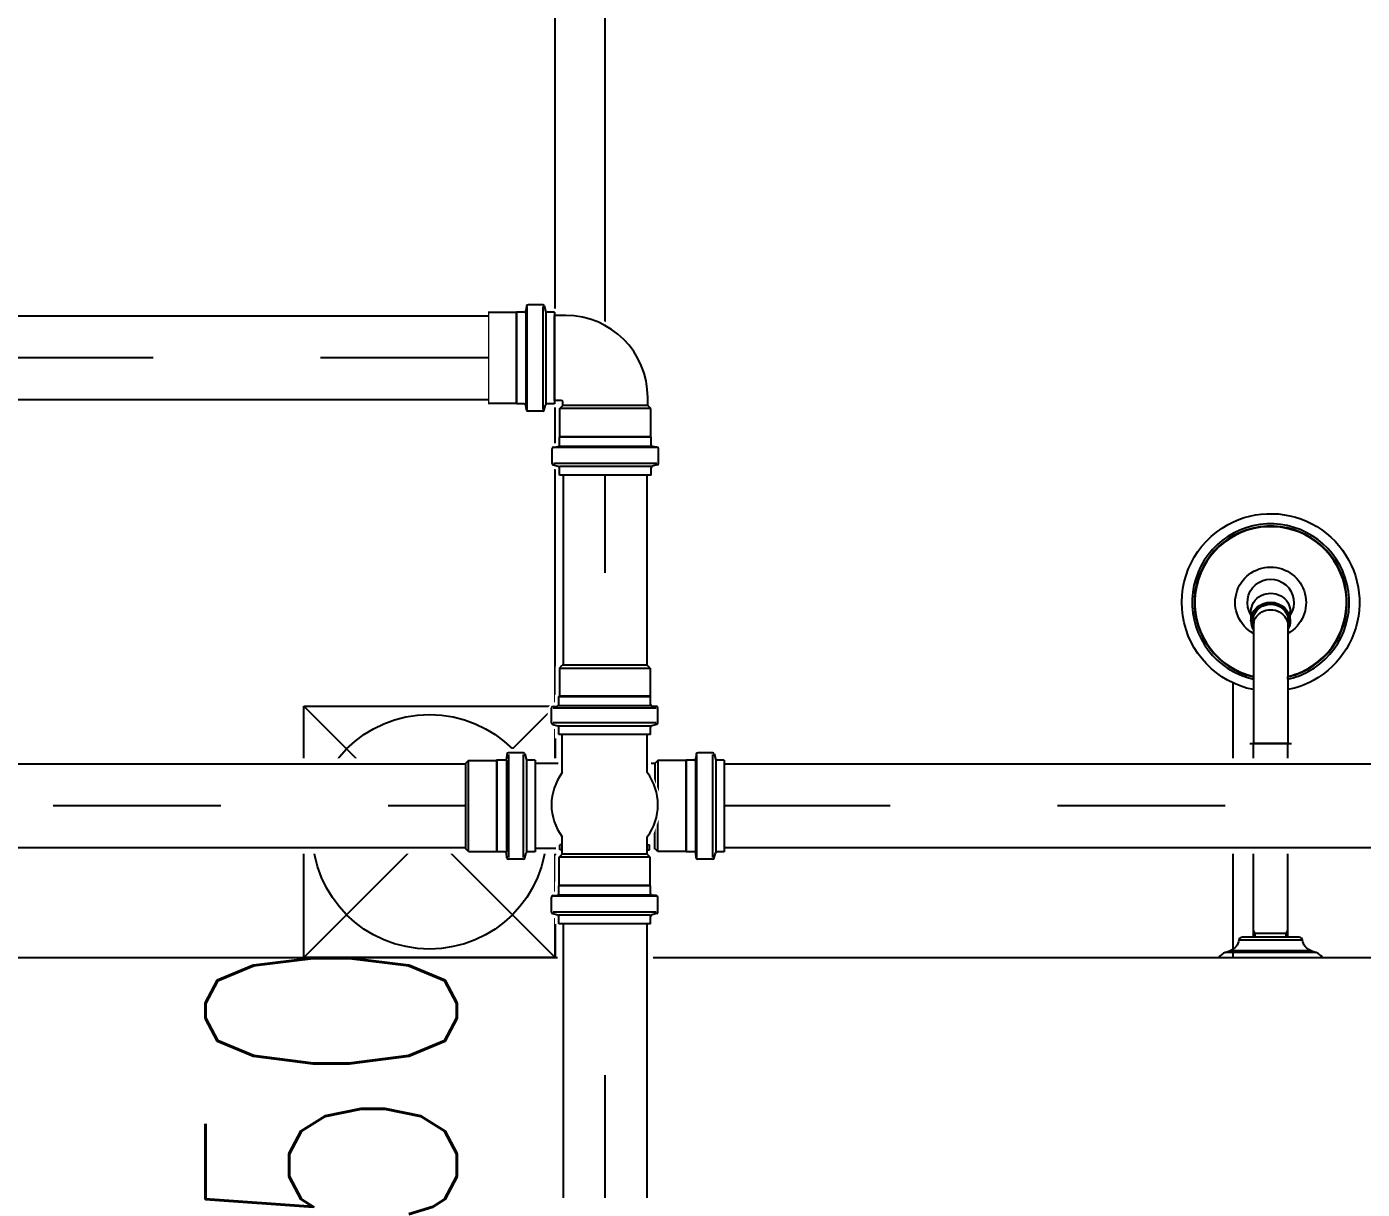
# Model space of a CAD drawing. Header units: inches. Extents: x 542787 to 543192, y 9574025 to 9574373.
# Drawn here: x 543041.05 to 543041.848, y 9574115.066 to 9574115.76 of the extents above; entities that cross this region are included whole.
import ezdxf
from ezdxf.enums import TextEntityAlignment as Align

# ---------------------------------------------------------------- set-up
doc = ezdxf.new("R2010")
doc.units = ezdxf.units.IN
doc.header["$MEASUREMENT"] = 0
doc.linetypes.add('DASHDOT', pattern=[1, 0.5, -0.25, 0, -0.25])
for name, color, linetype in [('EIXO', 8, 'Continuous'), ('I-ARQ', 8, 'Continuous'), ('I-ESGOTO', 6, 'Continuous'), ('I-NORMO_INST', 4, 'Continuous')]:
    doc.layers.add(name, color=color, linetype=linetype)
doc.styles.add('125', font='ROMANS.SHX', dxfattribs={"width": 0.7, "height": 0.25})
doc.styles.add('25', font='ROMANS.SHX', dxfattribs={"width": 0.7, "height": 0.05})

# ---------------------------------------------------------------- blocks, each defined once
blk = doc.blocks.new('*U99')
at = {"color": 2}
blk.add_wipeout([(0, 0.02847), (5.3009, 0.02847), (5.3009, -0.02847), (0, -0.02847)], dxfattribs=at)
for p, q in [((0, 0.025), (5.3009, 0.025)), ((0, -0.025), (5.3009, -0.025))]:
    blk.add_line(p, q)
at = {"layer": 'EIXO', "linetype": 'DASHDOT', "ltscale": 0.01}
blk.add_line((0, 0), (5.3009, 0), dxfattribs=at)
blk = doc.blocks.new('*U218')
at = {"color": 2}
blk.add_wipeout([(0.02847, 0), (0.02847, -0.46983), (-0.02847, -0.46983), (-0.02847, 0)], dxfattribs=at)
for p, q in [((-0.025, 0), (-0.025, -0.46983)), ((0.025, 0), (0.025, -0.46983))]:
    blk.add_line(p, q)
at = {"layer": 'EIXO', "linetype": 'DASHDOT', "ltscale": 0.01}
blk.add_line((0, 0), (0, -0.46983), dxfattribs=at)
blk = doc.blocks.new('*U126')
at = {"color": 2}
blk.add_wipeout([(-0.03469, -0.04905), (-0.03224, -0.04586), (-0.03024, -0.04533), (-0.03024, -0.03967), (-0.02824, -0.03967), (-0.02824, -0.02003), (-0.03595, -0.00022), (-0.02824, 0.02157), (-0.02974, 0.0217), (-0.02974, 0.02886), (-0.02866, 0.02895), (-0.03004, 0.03033), (-0.03004, 0.04713), (-0.03024, 0.04733), (-0.03024, 0.05177), (-0.03168, 0.05189), (-0.03469, 0.05518), (-0.03469, 0.06395), (-0.03224, 0.06714), (-0.03024, 0.06767), (-0.03024, 0.07102), (0.02906, 0.07102), (0.02906, 0.06767), (0.03107, 0.06714), (0.03351, 0.06395), (0.03351, 0.05518), (0.0305, 0.05189), (0.02906, 0.05177), (0.02906, 0.04578), (0.02886, 0.04578), (0.02886, 0.03033), (0.02749, 0.02895), (0.02856, 0.02886), (0.02856, 0.0217), (0.02706, 0.02157), (0.03482, 0.00126), (0.02706, -0.02003), (0.02706, -0.03967), (0.02906, -0.03967), (0.02906, -0.04533), (0.03107, -0.04586), (0.03351, -0.04905), (0.03351, -0.05782), (0.0305, -0.06111), (0.02906, -0.06123), (0.02906, -0.06567), (0.02882, -0.06592), (0.02882, -0.08267), (0.02572, -0.08348), (-0.02689, -0.08348), (-0.02999, -0.08267), (-0.02999, -0.06592), (-0.03024, -0.06567), (-0.03024, -0.06123), (-0.03168, -0.06111), (-0.03469, -0.05782)], dxfattribs=at)
for p, q in [((-0.03239, 0.06395), (-0.03239, 0.05518)), ((-0.03165, 0.06491), (-0.02868, 0.06571)), ((-0.03139, 0.06395), (0.03021, 0.06395)), ((-0.02794, 0.07102), (0.02676, 0.07102)), ((-0.02794, 0.07102), (-0.02794, 0.06667)), ((0.02676, 0.07102), (0.02676, 0.06667)), ((0.03047, 0.06491), (0.0275, 0.06571)), ((0.03121, 0.06395), (0.03121, 0.05518)), ((-0.03148, 0.05418), (-0.02885, 0.05395)), ((-0.03139, 0.05445), (0.03021, 0.05445)), ((-0.02794, 0.05296), (-0.02794, 0.04828)), ((-0.02794, 0.04828), (0.02676, 0.04828)), ((-0.02794, 0.04828), (-0.02774, 0.04808)), ((-0.02774, 0.04808), (-0.02774, 0.03128)), ((0.02676, 0.04828), (0.02656, 0.04808)), ((0.02656, 0.04808), (0.02656, 0.03128)), ((0.02676, 0.05296), (0.02676, 0.04828)), ((0.0303, 0.05418), (0.02767, 0.05395)), ((-0.02774, 0.03128), (-0.00589, 0.03128)), ((-0.02774, 0.03128), (-0.02594, 0.02948)), ((-0.02594, 0.02688), (-0.02744, 0.02675)), ((-0.02744, 0.02675), (-0.02744, 0.02381)), ((-0.02594, 0.02948), (-0.02594, 0.01912)), ((0.02656, 0.03128), (0.00472, 0.03128)), ((0.02656, 0.03128), (0.02476, 0.02948)), ((0.02476, 0.02948), (0.02476, 0.01912)), ((0.02476, 0.02688), (0.02626, 0.02675)), ((0.02626, 0.02675), (0.02626, 0.02381)), ((-0.02594, 0.02368), (-0.02744, 0.02381)), ((0.02476, 0.02368), (0.02626, 0.02381)), ((-0.02594, -0.01927), (-0.02594, -0.04198)), ((0.02476, -0.01927), (0.02476, -0.04198)), ((-0.03165, -0.04809), (-0.02868, -0.04729)), ((-0.02794, -0.04198), (0.02676, -0.04198)), ((-0.02794, -0.04198), (-0.02794, -0.04633)), ((0.02676, -0.04198), (0.02676, -0.04633)), ((0.03047, -0.04809), (0.0275, -0.04729)), ((-0.03239, -0.04905), (-0.03239, -0.05782)), ((-0.03139, -0.04905), (0.03021, -0.04905)), ((0.03121, -0.04905), (0.03121, -0.05782)), ((-0.03148, -0.05882), (-0.02885, -0.05905)), ((-0.03139, -0.05782), (0.03021, -0.05782)), ((-0.02794, -0.06004), (-0.02794, -0.06472)), ((0.02676, -0.06004), (0.02676, -0.06472)), ((0.0303, -0.05882), (0.02767, -0.05905)), ((-0.02794, -0.06472), (-0.02769, -0.06497)), ((-0.02769, -0.08172), (-0.02769, -0.06497)), ((0.02676, -0.06472), (0.02652, -0.06497)), ((0.02652, -0.08172), (0.02652, -0.06497)), ((-0.02769, -0.08172), (-0.02594, -0.08348)), ((-0.02594, -0.08348), (0.02476, -0.08348)), ((0.02652, -0.08172), (0.02476, -0.08348))]:
    blk.add_line(p, q)
at = {"color": 8}
for p, q in [((-0.02794, 0.06591), (0.02676, 0.06591)), ((-0.02794, 0.05388), (0.02676, 0.05388)), ((-0.02774, 0.04808), (0.02656, 0.04808)), ((-0.02594, 0.02948), (-0.01233, 0.02948)), ((0.02476, 0.02948), (0.01115, 0.02948)), ((-0.02794, -0.04709), (0.02676, -0.04709)), ((-0.02594, -0.04198), (0.02476, -0.04198)), ((-0.02794, -0.05912), (0.02676, -0.05912)), ((0.02676, -0.06472), (-0.02794, -0.06472)), ((-0.02769, -0.06497), (0.02652, -0.06497)), ((0.02652, -0.08172), (-0.02769, -0.08172))]:
    blk.add_line(p, q, dxfattribs=at)
blk.add_lwpolyline([(0.02526, -0.01653), (0.02526, -0.01653, 0.174705)], format="xyb")
for radius in [0.0318, 0.02555]:
    blk.add_circle((-0.00059, -0.00008), radius)
blk.add_circle((-0.00059, -0.00008), 0.02735, dxfattribs=at)
for centre, start, end in [((-0.03139, 0.06395), 105, 180), ((-0.02894, 0.06667), 285, 360), ((0.02776, 0.06667), 180, 255), ((0.03021, 0.06395), 360, 75), ((-0.03139, 0.05518), 180, 265), ((-0.02894, 0.05296), 360, 85), ((0.02776, 0.05296), 95, 180), ((0.03021, 0.05518), 275, 360), ((-0.02894, -0.04633), 285, 360), ((0.02776, -0.04633), 180, 255), ((-0.03139, -0.04905), 105, 180), ((0.03021, -0.04905), 360, 75), ((-0.03139, -0.05782), 180, 265), ((-0.02894, -0.06004), 360, 85), ((0.02776, -0.06004), 95, 180), ((0.03021, -0.05782), 275, 360)]:
    blk.add_arc(centre, 0.001, start, end)
blk = doc.blocks.new('*U139')
at = {"color": 2}
blk.add_wipeout([(-0.04969, 0.03403), (-0.0465, 0.03158), (-0.04596, 0.02958), (-0.04031, 0.02958), (-0.04031, 0.02758), (-0.02067, 0.02758), (-0.00085, 0.03528), (0.02094, 0.02758), (0.02107, 0.02908), (0.02822, 0.02908), (0.02832, 0.028), (0.02969, 0.02938), (0.04649, 0.02938), (0.04669, 0.02958), (0.05113, 0.02958), (0.05126, 0.03101), (0.05455, 0.03403), (0.06331, 0.03403), (0.0665, 0.03158), (0.06704, 0.02958), (0.07039, 0.02958), (0.07039, -0.02973), (0.06704, -0.02973), (0.0665, -0.03173), (0.06331, -0.03418), (0.05455, -0.03418), (0.05126, -0.03116), (0.05113, -0.02973), (0.04515, -0.02973), (0.04515, -0.02953), (0.02969, -0.02953), (0.02832, -0.02815), (0.02822, -0.02923), (0.02107, -0.02923), (0.02094, -0.02773), (0.00063, -0.03548), (-0.02067, -0.02773), (-0.04031, -0.02773), (-0.04031, -0.02973), (-0.04596, -0.02973), (-0.0465, -0.03173), (-0.04969, -0.03418), (-0.05845, -0.03418), (-0.06174, -0.03116), (-0.06187, -0.02973), (-0.06631, -0.02973), (-0.06655, -0.02948), (-0.08331, -0.02948), (-0.08411, -0.02638), (-0.08411, 0.02623), (-0.08331, 0.02933), (-0.06655, 0.02933), (-0.06631, 0.02958), (-0.06187, 0.02958), (-0.06174, 0.03101), (-0.05845, 0.03403)], dxfattribs=at)
for p, q in [((-0.08235, 0.02703), (-0.08411, 0.02527)), ((-0.08411, 0.02527), (-0.08411, -0.02543)), ((-0.08235, 0.02703), (-0.0656, 0.02703)), ((-0.06535, 0.02727), (-0.0656, 0.02703)), ((-0.06067, 0.02727), (-0.06535, 0.02727)), ((-0.05945, 0.03081), (-0.05968, 0.02819)), ((-0.04969, 0.03172), (-0.05845, 0.03172)), ((-0.05845, 0.03072), (-0.05845, -0.03088)), ((-0.04969, 0.03072), (-0.04969, -0.03088)), ((-0.04872, 0.03098), (-0.04793, 0.02802)), ((-0.04261, 0.02727), (-0.04696, 0.02727)), ((-0.04261, 0.02727), (-0.04261, -0.02743)), ((-0.01991, 0.02527), (-0.04261, 0.02527)), ((0.02885, 0.02527), (0.01849, 0.02527)), ((0.02305, 0.02527), (0.02318, 0.02677)), ((0.02612, 0.02677), (0.02318, 0.02677)), ((0.02625, 0.02527), (0.02612, 0.02677)), ((0.03065, 0.02707), (0.02885, 0.02527)), ((0.03065, 0.02707), (0.03065, -0.02723)), ((0.04745, 0.02707), (0.03065, 0.02707)), ((0.04765, 0.02727), (0.04745, 0.02707)), ((0.04765, 0.02727), (0.04765, -0.02743)), ((0.05233, 0.02727), (0.04765, 0.02727)), ((0.05355, 0.03081), (0.05332, 0.02819)), ((0.05382, 0.03072), (0.05382, -0.03088)), ((0.06331, 0.03172), (0.05455, 0.03172)), ((0.06331, 0.03072), (0.06331, -0.03088)), ((0.06428, 0.03098), (0.06507, 0.02802)), ((0.07039, 0.02727), (0.06604, 0.02727)), ((0.07039, 0.02727), (0.07039, -0.02743)), ((-0.08235, -0.02718), (-0.08411, -0.02543)), ((-0.08235, -0.02718), (-0.0656, -0.02718)), ((-0.06535, -0.02743), (-0.0656, -0.02718)), ((-0.06067, -0.02743), (-0.06535, -0.02743)), ((-0.05945, -0.03096), (-0.05968, -0.02834)), ((-0.04969, -0.03188), (-0.05845, -0.03188)), ((-0.04872, -0.03113), (-0.04793, -0.02817)), ((-0.04261, -0.02743), (-0.04696, -0.02743)), ((-0.01991, -0.02543), (-0.04261, -0.02543)), ((0.02885, -0.02543), (0.01849, -0.02543)), ((0.02305, -0.02543), (0.02318, -0.02693)), ((0.02612, -0.02693), (0.02318, -0.02693)), ((0.02625, -0.02543), (0.02612, -0.02693)), ((0.03065, -0.02723), (0.02885, -0.02543)), ((0.04745, -0.02723), (0.03065, -0.02723)), ((0.04765, -0.02743), (0.04745, -0.02723)), ((0.05233, -0.02743), (0.04765, -0.02743)), ((0.05355, -0.03096), (0.05332, -0.02834)), ((0.06331, -0.03188), (0.05455, -0.03188)), ((0.06428, -0.03113), (0.06507, -0.02817)), ((0.07039, -0.02743), (0.06604, -0.02743))]:
    blk.add_line(p, q)
at = {"color": 8}
for p, q in [((-0.08235, -0.02718), (-0.08235, 0.02703)), ((-0.0656, 0.02703), (-0.0656, -0.02718)), ((-0.06535, -0.02743), (-0.06535, 0.02727)), ((-0.05976, 0.02727), (-0.05976, -0.02743)), ((-0.04773, 0.02727), (-0.04773, -0.02743)), ((-0.04261, 0.02527), (-0.04261, -0.02543)), ((0.02885, 0.02527), (0.02885, -0.02543)), ((0.04745, 0.02707), (0.04745, -0.02723)), ((0.05324, 0.02727), (0.05324, -0.02743)), ((0.06527, 0.02727), (0.06527, -0.02743))]:
    blk.add_line(p, q, dxfattribs=at)
for centre, radius, start, end in [((-0.06067, 0.02827), 0.001, 270, 355), ((-0.05845, 0.03072), 0.001, 90, 175), ((-0.04969, 0.03072), 0.001, 15, 90), ((-0.04696, 0.02827), 0.001, 195, 270), ((-0.00071, -0.00008), 0.0318, 52.86068, 127.13932), ((0.05233, 0.02827), 0.001, 270, 355), ((0.05455, 0.03072), 0.001, 90, 175), ((0.06331, 0.03072), 0.001, 15, 90), ((0.06604, 0.02827), 0.001, 195, 270), ((-0.06067, -0.02843), 0.001, 5, 90), ((-0.05845, -0.03088), 0.001, 185, 270), ((-0.04969, -0.03088), 0.001, 270, 345), ((-0.04696, -0.02843), 0.001, 90, 165), ((-0.00071, -0.00008), 0.0318, 232.86068, 307.13932), ((0.05233, -0.02843), 0.001, 5, 90), ((0.05455, -0.03088), 0.001, 185, 270), ((0.06331, -0.03088), 0.001, 270, 345), ((0.06604, -0.02843), 0.001, 90, 165)]:
    blk.add_arc(centre, radius, start, end)
blk = doc.blocks.new('*U219')
at = {"color": 1, "style": '25'}
for tag, flags, p in [('DESCRICAO', 1, (0.00003, -0.10848)), ('MARCA', 1, (0.00003, -0.18766)), ('QUANT.', 3, (0.00003, -0.27182))]:
    blk.add_attdef(tag, text='', height=0.05, dxfattribs=dict(at, flags=flags)).set_placement(p, align=Align.CENTER)
at = {"color": 2}
blk.add_wipeout([(0.04904, 0.03396), (0.04943, 0.02951), (0.05541, 0.02951), (0.05541, 0.02931), (0.07094, 0.02931), (0.07185, 0.02624), (0.07185, -0.02624), (0.07094, -0.02931), (0.05414, -0.02931), (0.05394, -0.02951), (0.04943, -0.02951), (0.04904, -0.03396), (0.03495, -0.03396), (0.03376, -0.02951), (0.02814, -0.02951), (0.02814, -0.02751), (0.02355, -0.02751), (0.01406, -0.02662), (0.00367, -0.02348), (-0.00278, -0.0202), (-0.01104, -0.01401), (-0.01533, -0.00954), (-0.01928, -0.00425), (-0.02181, 0.00011), (-0.02436, 0.00589), (-0.02601, 0.01128), (-0.02731, 0.01902), (-0.02751, 0.02355), (-0.02751, 0.02756), (-0.02931, 0.02936), (-0.02931, 0.04616), (-0.02951, 0.04636), (-0.02951, 0.05087), (-0.03396, 0.05126), (-0.03396, 0.06535), (-0.02951, 0.06654), (-0.02951, 0.07), (0.02951, 0.07), (0.02951, 0.06654), (0.03396, 0.06535), (0.03396, 0.05126), (0.02951, 0.05087), (0.02951, 0.04489), (0.02931, 0.04489), (0.02931, 0.02951), (0.03376, 0.02951), (0.03495, 0.03396)], dxfattribs=at)
for p, q in [((-0.03106, 0.06389), (-0.02809, 0.06468)), ((-0.02735, 0.07), (0.02735, 0.07)), ((-0.02735, 0.07), (-0.02735, 0.06565)), ((0.02735, 0.07), (0.02735, 0.06565)), ((0.03106, 0.06389), (0.02809, 0.06468)), ((-0.0318, 0.06292), (-0.0318, 0.05416)), ((-0.0308, 0.06292), (0.0308, 0.06292)), ((0.0318, 0.06292), (0.0318, 0.05416)), ((-0.03089, 0.05316), (-0.02826, 0.05293)), ((-0.0308, 0.05343), (0.0308, 0.05343)), ((-0.02735, 0.05193), (-0.02735, 0.04725)), ((0.02735, 0.05193), (0.02735, 0.04725)), ((0.03089, 0.05316), (0.02826, 0.05293)), ((-0.02735, 0.04725), (-0.02715, 0.04705)), ((-0.02715, 0.04705), (-0.02715, 0.03025)), ((-0.02715, 0.04705), (0.02715, 0.04705)), ((0.02735, 0.04725), (0.02715, 0.04705)), ((0.02715, 0.04705), (0.02715, 0.03025)), ((-0.02715, 0.03025), (-0.02535, 0.02845)), ((-0.02715, 0.03025), (0.02715, 0.03025)), ((-0.02535, 0.02845), (-0.02535, 0.02355)), ((0.02715, 0.03025), (0.02535, 0.02845)), ((0.02535, 0.02845), (0.02535, 0.02635)), ((0.02635, 0.02535), (0.0303, 0.02535)), ((0.0303, -0.02735), (0.0303, 0.02735)), ((0.0303, 0.02735), (0.03465, 0.02735)), ((0.03641, 0.03106), (0.03562, 0.02809)), ((0.03738, 0.0318), (0.04614, 0.0318)), ((0.03738, -0.0308), (0.03738, 0.0308)), ((0.04687, -0.0308), (0.04687, 0.0308)), ((0.04714, 0.03089), (0.04737, 0.02826)), ((0.04837, 0.02735), (0.05305, 0.02735)), ((0.05305, 0.02735), (0.05325, 0.02715)), ((0.05325, -0.02715), (0.05325, 0.02715)), ((0.05325, 0.02715), (0.07005, 0.02715)), ((0.07005, -0.02715), (0.07005, 0.02715)), ((0.07005, 0.02715), (0.07185, 0.02535)), ((0.02355, -0.02535), (0.0303, -0.02535)), ((0.0303, -0.02735), (0.03465, -0.02735)), ((0.03641, -0.03106), (0.03562, -0.02809)), ((0.03738, -0.0318), (0.04614, -0.0318)), ((0.04714, -0.03089), (0.04737, -0.02826)), ((0.04837, -0.02735), (0.05305, -0.02735)), ((0.05305, -0.02735), (0.05325, -0.02715)), ((0.05325, -0.02715), (0.07005, -0.02715)), ((0.07005, -0.02715), (0.07185, -0.02535))]:
    blk.add_line(p, q)
at = {"color": 8}
for p, q in [((-0.02735, 0.06488), (0.02735, 0.06488)), ((-0.02735, 0.05285), (0.02735, 0.05285)), ((-0.02735, 0.04725), (0.02735, 0.04725)), ((-0.02535, 0.02845), (0.02535, 0.02845)), ((0.0303, 0.02535), (0.0303, -0.02535)), ((0.03542, -0.02735), (0.03542, 0.02735)), ((0.04745, -0.02735), (0.04745, 0.02735)), ((0.05305, -0.02735), (0.05305, 0.02735)), ((0.07185, -0.02535), (0.07185, 0.02535))]:
    blk.add_line(p, q, dxfattribs=at)
for centre, radius, start, end in [((-0.0308, 0.06292), 0.001, 105, 180), ((-0.02835, 0.06565), 0.001, 285, 360), ((0.02835, 0.06565), 0.001, 180, 255), ((0.0308, 0.06292), 0.001, 360, 75), ((-0.0308, 0.05416), 0.001, 180, 265), ((-0.02835, 0.05193), 0.001, 360, 85), ((0.02835, 0.05193), 0.001, 95, 180), ((0.0308, 0.05416), 0.001, 275, 360), ((0.02635, 0.02635), 0.001, 180, 270), ((0.03465, 0.02835), 0.001, 270, 345), ((0.03738, 0.0308), 0.001, 90, 165), ((0.04614, 0.0308), 0.001, 5, 90), ((0.04837, 0.02835), 0.001, 185, 270), ((0.02355, 0.02355), 0.0489, 180, 270), ((0.03465, -0.02835), 0.001, 15, 90), ((0.03738, -0.0308), 0.001, 195, 270), ((0.04614, -0.0308), 0.001, 270, 355), ((0.04837, -0.02835), 0.001, 90, 175)]:
    blk.add_arc(centre, radius, start, end)
blk = doc.blocks.new('*U220')
at = {"color": 2}
blk.add_wipeout([(0, 0.02847), (2.30106, 0.02847), (2.30106, -0.02847), (0, -0.02847)], dxfattribs=at)
for p, q in [((0, 0.025), (2.30106, 0.025)), ((0, -0.025), (2.30106, -0.025))]:
    blk.add_line(p, q)
at = {"layer": 'EIXO', "linetype": 'DASHDOT', "ltscale": 0.01}
blk.add_line((0, 0), (2.30106, 0), dxfattribs=at)

msp = doc.modelspace()

# ---------------------------------------------------------------- linework, layer by layer
at = {"layer": 'I-ARQ'}
for p, q in [((543041.36601, 9574115.20451), (543041.36601, 9574116.41451)), ((543041.39601, 9574115.20451), (543041.39601, 9574116.41451)), ((543041.77101, 9574115.3684), (543041.77101, 9574115.20451)), ((543041.21601, 9574115.20451), (543041.21601, 9574115.35451)), ((543041.21601, 9574115.35451), (543041.36601, 9574115.35451)), ((543041.36601, 9574115.20451), (543041.21601, 9574115.35451)), ((543041.36601, 9574115.35451), (543041.21601, 9574115.20451)), ((543041.36601, 9574115.35451), (543041.36601, 9574115.20451)), ((543038.97101, 9574115.20451), (543044.91601, 9574115.20451)), ((543041.36601, 9574115.20451), (543041.21601, 9574115.20451))]:
    msp.add_line(p, q, dxfattribs=at)
for points in [[(543041.78317, 9574115.36441, -0.700978), (543041.76807, 9574115.46301, -1), (543041.81894, 9574115.36989, -0.07613), (543041.80384, 9574115.36441)], [(543041.80384, 9574115.37065, 0.06962), (543041.81602, 9574115.37524, 5.480122), (543041.78317, 9574115.37065)], [(543041.78317, 9574115.39797, -3.836175), (543041.80384, 9574115.39797)], [(543041.78174, 9574115.40911, -1.802734), (543041.80527, 9574115.40911)], [(543041.81258, 9574115.21477, 0.377188), (543041.81059, 9574115.21652), (543041.77642, 9574115.21652, 0.377188), (543041.77444, 9574115.21477)], [(543041.77444, 9574115.21477, -0.280777), (543041.76956, 9574115.20867)], [(543041.81746, 9574115.20867, -0.280777), (543041.81258, 9574115.21477)]]:
    msp.add_lwpolyline(points, format="xyb", dxfattribs=at)
at = {"layer": 'I-ARQ', "ltscale": 0.06322}
for points in [[(543041.80384, 9574115.37065), (543041.80384, 9574115.37201, 0.067971), (543041.81538, 9574115.37641, 5.429636), (543041.78317, 9574115.37201)], [(543041.80384, 9574115.39797), (543041.80384, 9574115.37234, 0.067551), (543041.81523, 9574115.37669, 5.416932), (543041.78317, 9574115.37234)]]:
    msp.add_lwpolyline(points, format="xyb", dxfattribs=at)
at = {"layer": 'I-ARQ', "ltscale": 0.067122}
msp.add_lwpolyline([(543041.78174, 9574115.41092), (543041.78174, 9574115.40543, 0.128945), (543041.78317, 9574115.40026)], format="xyb", dxfattribs=at)
at = {"layer": 'I-ARQ', "ltscale": 0.06322}
for points in [[(543041.78317, 9574115.40746), (543041.78317, 9574115.39797)], [(543041.80384, 9574115.40746), (543041.80384, 9574115.39797)], [(543041.78317, 9574115.39797), (543041.78317, 9574115.36441)], [(543041.80384, 9574115.37065), (543041.80384, 9574115.36441)], [(543041.78317, 9574115.36441), (543041.78317, 9574115.33215)], [(543041.80384, 9574115.36441), (543041.80384, 9574115.33215)]]:
    msp.add_lwpolyline(points, dxfattribs=at)
at = {"layer": 'I-ARQ', "ltscale": 0.067121}
for points in [[(543041.80527, 9574115.40911), (543041.80527, 9574115.41092)], [(543041.80527, 9574115.40555), (543041.80527, 9574115.40911)]]:
    msp.add_lwpolyline(points, dxfattribs=at)
at = {"layer": 'I-ARQ', "linetype": 'DASHDOT', "ltscale": 0.30975}
msp.add_lwpolyline([(543041.7811, 9574115.33215), (543041.80591, 9574115.33215)], dxfattribs=at)
at = {"layer": 'I-ARQ'}
for points in [[(543041.78317, 9574115.21652), (543041.78317, 9574115.33215)], [(543041.80384, 9574115.21652), (543041.80384, 9574115.33215)]]:
    msp.add_lwpolyline(points, dxfattribs=at)
at = {"layer": 'I-ARQ', "ltscale": 0.258125}
msp.add_lwpolyline([(543041.80384, 9574115.33215), (543041.78317, 9574115.33215)], dxfattribs=at)
at = {"layer": 'I-ARQ', "ltscale": 0.029062}
for points in [[(543041.7842, 9574115.21652), (543041.7842, 9574115.21885), (543041.78317, 9574115.22064)], [(543041.80281, 9574115.21652), (543041.80281, 9574115.21885)]]:
    msp.add_lwpolyline(points, dxfattribs=at)
at = {"layer": 'I-ARQ', "ltscale": 0.242325}
msp.add_lwpolyline([(543041.80384, 9574115.21885), (543041.78317, 9574115.21885)], dxfattribs=at)
at = {"layer": 'I-ARQ', "ltscale": 0.218093}
msp.add_lwpolyline([(543041.80281, 9574115.21885), (543041.78534, 9574115.21885)], dxfattribs=at)
at = {"layer": 'I-ARQ', "ltscale": 0.025813}
msp.add_lwpolyline([(543041.80281, 9574115.21885), (543041.80384, 9574115.22064)], dxfattribs=at)
at = {"layer": 'I-ARQ', "ltscale": 0.200747}
msp.add_lwpolyline([(543041.76638, 9574115.20751, 0.164371), (543041.76262, 9574115.20451), (543041.82439, 9574115.20451, 0.164371), (543041.82064, 9574115.20751)], format="xyb", dxfattribs=at)
at = {"layer": 'I-ARQ'}
msp.add_lwpolyline([(543041.82064, 9574115.20751), (543041.76638, 9574115.20751), (543041.76956, 9574115.20867), (543041.81746, 9574115.20867)], close=True, dxfattribs=at)
at = {"layer": 'I-ARQ', "ltscale": 0.352288}
msp.add_lwpolyline([(543041.81258, 9574115.21477), (543041.77444, 9574115.21477)], dxfattribs=at)
at = {"layer": 'I-ARQ'}
msp.add_circle((543041.29101, 9574115.27951), 0.07, dxfattribs=at)
at = {"layer": 'I-ARQ', "extrusion": (0, 0, -1)}
for centre, major_axis, ratio, start_param, end_param in [((543041.79351, 9574115.40538), (-0.01126, 0), 0.939693, -0.408591, 3.550184), ((543041.79351, 9574115.40538), (-0.01116, 0), 0.939693, -0.387458, 3.529051), ((543041.79351, 9574115.41092), (-0.01176, 0), 0.939693, -0.000029, 1.070796), ((543041.79351, 9574115.40555), (0.01176, 0), 0.939692, 3.141597, 6.283189), ((543041.79351, 9574115.41092), (-0.01176, 0), 0.939693, 1.070796, 3.141564), ((543041.79351, 9574115.4055), (-0.01055, 0), 0.939693, 1.070796, 3.141564), ((543041.79351, 9574115.4055), (-0.01055, 0), 0.939693, -0.000029, 1.070796), ((543041.79351, 9574115.4024), (-0.01034, 0), 0.939693, 0, 3.141593), ((543041.79351, 9574115.4055), (-0.01055, 0), 0.939693, -0.199439, -0.000029), ((543041.79351, 9574115.40606), (-0.00722, 0.00722), 1, -0.973099, -0.812083), ((543041.79351, 9574115.40606), (-0.00722, 0.00722), 1, 2.382882, 2.5439), ((543041.79351, 9574115.40555), (-0.01176, 0.00001), 0.942388, 3.140774, 3.638398), ((543041.79351, 9574115.4055), (-0.01055, 0), 0.939693, 3.141564, 3.341037)]:
    msp.add_ellipse(centre, major_axis=major_axis, ratio=ratio, start_param=start_param, end_param=end_param, dxfattribs=at)

# ---------------------------------------------------------------- texts
at = {"layer": 'I-NORMO_INST', "style": '125', "width": 0.7}
msp.add_text('50', height=0.15, rotation=90, dxfattribs=at).set_placement((543041.30724, 9574115.03765))

# ---------------------------------------------------------------- next in the draw order: block references
at = {"layer": 'I-ESGOTO', "rotation": 180}
msp.add_blockref('*U99', (543042.76626, 9574115.29493), dxfattribs=at)

# ---------------------------------------------------------------- next in the draw order: linework, layer by layer
at = {"layer": 'I-ESGOTO'}
msp.add_lwpolyline([(543042.89576, 9574114.96409), (543041.39576, 9574114.96409), (543041.39576, 9574115.56246)], dxfattribs=at)

# ---------------------------------------------------------------- next in the draw order: block references
at = {"layer": 'I-ESGOTO', "rotation": 180}
msp.add_blockref('*U218', (543041.39601, 9574115.03409), dxfattribs=at)

# ---------------------------------------------------------------- next in the draw order: block references
at = {"layer": 'I-ESGOTO'}
for name, p, rotation in [('*U219', (543041.39601, 9574115.56246), 180), ('*U126', (543041.39608, 9574115.29434), 270)]:
    msp.add_blockref(name, p, dxfattribs=dict(at, rotation=rotation))

# ---------------------------------------------------------------- next in the draw order: block references
for name, p, rotation in [('*U220', (543041.32596, 9574115.56246), 180), ('*U139', (543041.39576, 9574115.29493), 270)]:
    msp.add_blockref(name, p, dxfattribs=dict(at, rotation=rotation))

doc.saveas('drawing.dxf')
